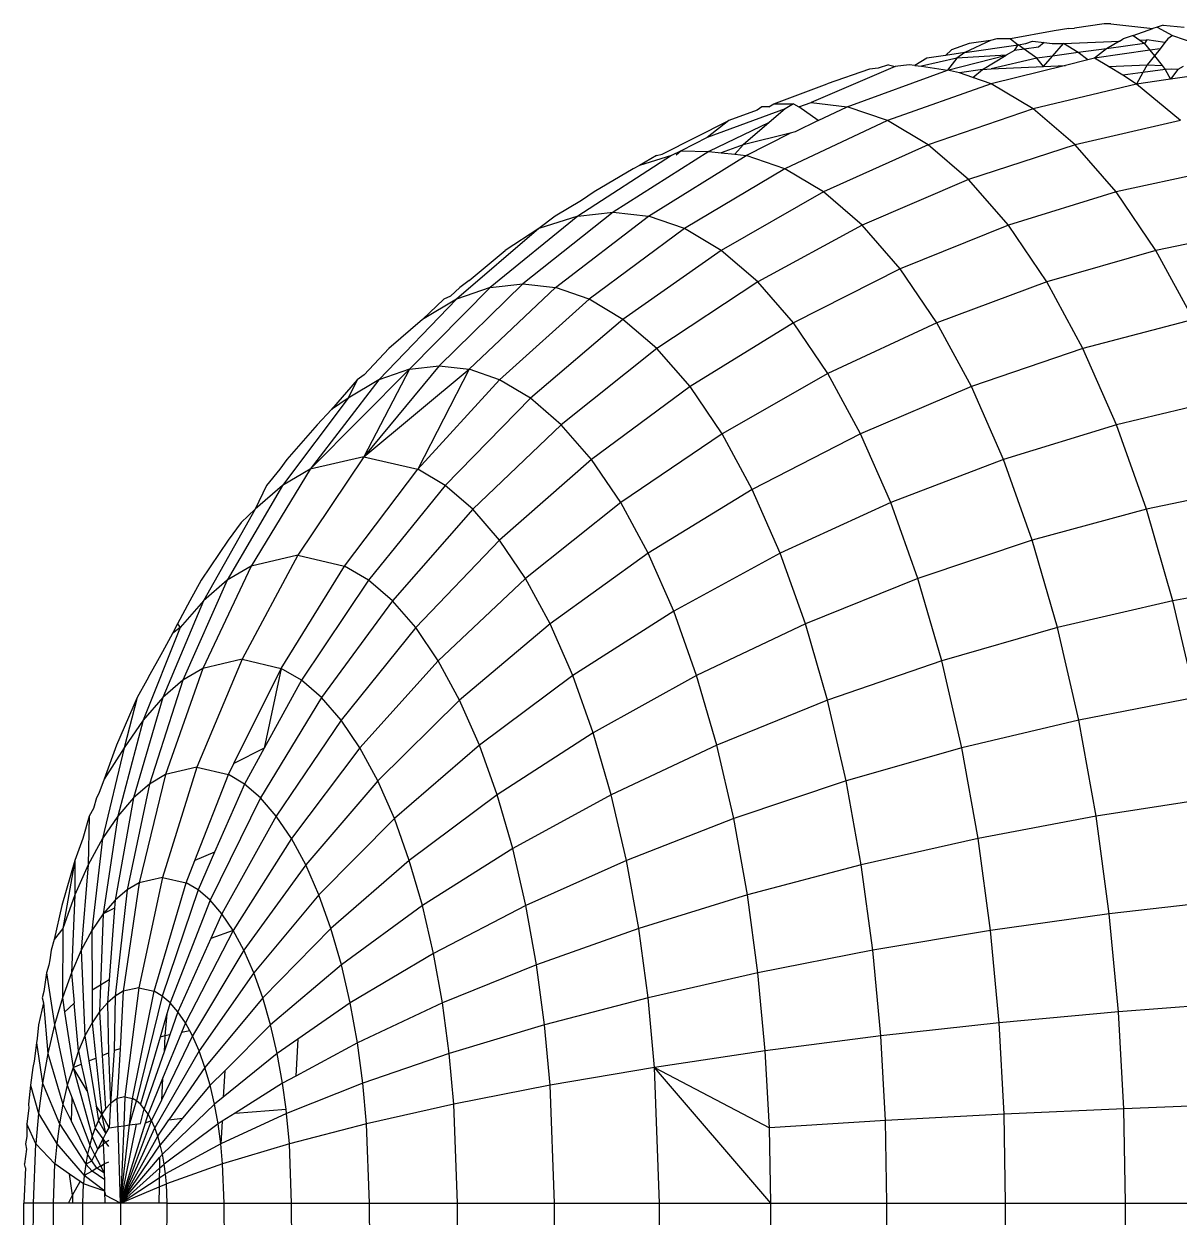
# Model space of a CAD drawing. Header units: millimetres. Extents: x 153 to 4750, y 92 to 3343.
# Drawn here: x 467.38 to 474.69, y 1089.03 to 1096.59 of the extents above; entities that cross this region are included whole.
import ezdxf

# ---------------------------------------------------------------- set-up
doc = ezdxf.new("R2010")
doc.units = ezdxf.units.MM

msp = doc.modelspace()

# ---------------------------------------------------------------- linework, layer by layer
for p, q in [((473.9045, 1096.5412), (473.6279, 1096.4904)), ((473.9967, 1096.555), (473.9045, 1096.5412)), ((473.9967, 1096.555), (474.0317, 1096.559)), ((474.2194, 1096.5853), (474.0317, 1096.559)), ((474.2623, 1096.5853), (474.2194, 1096.5853)), ((474.2623, 1096.5853), (474.5279, 1096.555)), ((474.4045, 1096.5124), (474.5279, 1096.555)), ((474.5549, 1096.5646), (474.5279, 1096.555)), ((474.5933, 1096.5779), (474.5549, 1096.5646)), ((474.5549, 1096.5646), (474.6531, 1096.5116)), ((474.5933, 1096.5779), (474.726, 1096.5647)), ((473.3657, 1096.4606), (473.2531, 1096.4215)), ((473.5009, 1096.4808), (473.3371, 1096.403)), ((473.3371, 1096.403), (473.6758, 1096.4533)), ((473.5009, 1096.4808), (473.3657, 1096.4606)), ((473.541, 1096.4904), (473.5009, 1096.4808)), ((473.6279, 1096.4904), (473.541, 1096.4904)), ((473.6279, 1096.4904), (473.6758, 1096.4533)), ((473.6521, 1096.4176), (473.6758, 1096.4533)), ((473.6758, 1096.4533), (473.7244, 1096.4606)), ((473.7132, 1096.426), (473.6758, 1096.4533)), ((473.7244, 1096.4606), (473.7653, 1096.4748)), ((473.7653, 1096.4748), (473.8407, 1096.4662)), ((473.8407, 1096.4662), (473.8038, 1096.4385)), ((473.8407, 1096.4662), (473.8901, 1096.4606)), ((473.8901, 1096.4606), (473.9632, 1096.4606)), ((473.8932, 1096.3809), (473.9632, 1096.4606)), ((473.9632, 1096.4606), (474.3179, 1096.4766)), ((474.0557, 1096.4031), (473.9632, 1096.4606)), ((474.3179, 1096.4766), (474.2357, 1096.4277)), ((474.4756, 1096.4606), (474.2357, 1096.4277)), ((474.3179, 1096.4766), (474.3412, 1096.4904)), ((474.4045, 1096.5124), (474.3412, 1096.4904)), ((474.4045, 1096.5124), (474.4457, 1096.4823)), ((474.4457, 1096.4823), (474.491, 1096.4844)), ((474.4457, 1096.4823), (474.4756, 1096.4606)), ((474.491, 1096.4844), (474.4756, 1096.4606)), ((474.4756, 1096.4606), (474.5095, 1096.4183)), ((474.6048, 1096.4664), (474.491, 1096.4844)), ((474.6048, 1096.4664), (474.5737, 1096.4276)), ((474.624, 1096.4904), (474.6048, 1096.4664)), ((474.6531, 1096.5116), (474.624, 1096.4904)), ((474.6531, 1096.5116), (474.8002, 1096.4606)), ((473.2162, 1096.385), (473.0968, 1096.3673)), ((473.2531, 1096.4215), (473.2162, 1096.385)), ((473.3371, 1096.403), (473.2162, 1096.385)), ((473.2272, 1096.2914), (473.5996, 1096.3864)), ((473.3371, 1096.403), (473.2881, 1096.3673)), ((473.5996, 1096.3864), (473.2881, 1096.3673)), ((473.4489, 1096.2969), (473.5996, 1096.3864)), ((473.6521, 1096.4176), (473.5996, 1096.3864)), ((473.7132, 1096.426), (473.6521, 1096.4176)), ((473.8038, 1096.4385), (473.7132, 1096.426)), ((473.7939, 1096.3673), (473.7132, 1096.426)), ((473.8932, 1096.3809), (473.7939, 1096.3673)), ((473.8356, 1096.3152), (473.8932, 1096.3809)), ((474.0557, 1096.4031), (473.8932, 1096.3809)), ((474.2357, 1096.4277), (474.0557, 1096.4031)), ((474.116, 1096.3567), (474.0557, 1096.4031)), ((474.2357, 1096.4277), (474.1589, 1096.3673)), ((474.5095, 1096.4183), (474.1589, 1096.3673)), ((474.5378, 1096.3829), (474.4923, 1096.3261)), ((474.5737, 1096.4276), (474.5095, 1096.4183)), ((474.5095, 1096.4183), (474.5378, 1096.3829)), ((474.5737, 1096.4276), (474.5378, 1096.3829)), ((474.5378, 1096.3829), (474.5867, 1096.3219)), ((472.8968, 1096.316), (472.3642, 1096.0869)), ((472.735, 1096.2975), (472.4668, 1096.2057)), ((472.7901, 1096.3038), (472.735, 1096.2975)), ((472.8545, 1096.3261), (472.7901, 1096.3038)), ((472.8545, 1096.3261), (472.8968, 1096.316)), ((472.986, 1096.3261), (472.8968, 1096.316)), ((473.0208, 1096.3221), (472.986, 1096.3261)), ((473.0968, 1096.3673), (473.0208, 1096.3221)), ((473.0208, 1096.3221), (473.0627, 1096.3174)), ((473.2881, 1096.3673), (473.0627, 1096.3174)), ((473.0627, 1096.3174), (473.2272, 1096.2914)), ((473.2881, 1096.3673), (473.2272, 1096.2914)), ((473.4489, 1096.2969), (473.3036, 1096.2757)), ((473.3895, 1096.2458), (473.4489, 1096.2969)), ((473.4489, 1096.2969), (473.5036, 1096.2995)), ((473.7939, 1096.3673), (473.5036, 1096.2995)), ((473.5036, 1096.2995), (473.8356, 1096.3152)), ((473.9752, 1096.3219), (473.5052, 1096.2057)), ((473.8356, 1096.3152), (473.7939, 1096.3673)), ((473.8356, 1096.3152), (473.9752, 1096.3219)), ((474.116, 1096.3567), (473.9752, 1096.3219)), ((474.1589, 1096.3673), (474.116, 1096.3567)), ((474.2465, 1096.3152), (474.1589, 1096.3673)), ((474.2465, 1096.3152), (474.4923, 1096.3261)), ((474.3378, 1096.261), (474.2465, 1096.3152)), ((474.4923, 1096.3261), (474.4657, 1096.2781)), ((474.6067, 1096.2969), (474.4657, 1096.2781)), ((474.4923, 1096.3261), (474.5867, 1096.3219)), ((474.5867, 1096.3219), (474.6067, 1096.2969)), ((474.6456, 1096.2986), (474.6067, 1096.2969)), ((474.6067, 1096.2969), (474.6408, 1096.2354)), ((474.6867, 1096.2969), (474.6408, 1096.2354)), ((474.6867, 1096.2969), (474.6456, 1096.2986)), ((474.7191, 1096.3161), (474.6867, 1096.2969)), ((472.5938, 1096.0608), (473.2272, 1096.2914)), ((473.3036, 1096.2757), (473.2272, 1096.2914)), ((473.3895, 1096.2458), (473.3036, 1096.2757)), ((473.5052, 1096.2057), (473.3895, 1096.2458)), ((474.4657, 1096.2781), (474.3378, 1096.261)), ((474.4248, 1096.2042), (474.3378, 1096.261)), ((474.4657, 1096.2781), (474.4248, 1096.2042)), ((474.6101, 1096.2311), (474.4248, 1096.2042)), ((474.6408, 1096.2354), (474.6101, 1096.2311)), ((474.8812, 1096.2694), (474.6408, 1096.2354)), ((472.1282, 1096.079), (472.4668, 1096.2057)), ((473.5052, 1096.2057), (472.848, 1095.9726)), ((473.7711, 1096.0478), (473.5052, 1096.2057)), ((474.4248, 1096.2042), (473.7711, 1096.0478)), ((474.7022, 1095.9726), (474.4248, 1096.2042)), ((472.0979, 1096.0608), (472.1282, 1096.079)), ((472.1282, 1096.079), (472.2524, 1096.0784)), ((472.2524, 1096.0784), (472.2008, 1096.0478)), ((472.2524, 1096.0784), (472.2881, 1096.0608)), ((472.2881, 1096.0608), (472.3642, 1096.0869)), ((472.3642, 1096.0869), (472.5938, 1096.0608)), ((472.2008, 1096.0478), (471.7078, 1095.8648)), ((472.0228, 1096.0396), (471.8437, 1095.9726)), ((472.0519, 1096.0608), (472.0228, 1096.0396)), ((472.0979, 1096.0608), (472.0519, 1096.0608)), ((472.2008, 1096.0478), (472.0986, 1095.9599)), ((472.4091, 1095.9726), (472.2881, 1096.0608)), ((472.4091, 1095.9726), (472.5938, 1096.0608)), ((472.848, 1095.9726), (472.5938, 1096.0608)), ((473.7711, 1096.0478), (473.1052, 1095.8198)), ((474.0363, 1095.8198), (473.7711, 1096.0478)), ((471.4221, 1095.7596), (471.8437, 1095.9726)), ((471.8437, 1095.9726), (471.7078, 1095.8648)), ((472.0986, 1095.9599), (471.7177, 1095.7777)), ((472.0986, 1095.9599), (471.9357, 1095.8198)), ((472.848, 1095.9726), (472.1975, 1095.6665)), ((472.4091, 1095.9726), (472.2647, 1095.9012)), ((473.1052, 1095.8198), (472.848, 1095.9726)), ((474.7022, 1095.9726), (474.0363, 1095.8198)), ((471.7078, 1095.8648), (471.5419, 1095.7815)), ((472.2316, 1095.893), (471.9357, 1095.8198)), ((471.9546, 1095.7508), (472.2316, 1095.893)), ((472.2647, 1095.9012), (472.2316, 1095.893)), ((471.7177, 1095.7777), (471.1122, 1095.3931)), ((471.5419, 1095.7815), (471.4808, 1095.7508)), ((471.5419, 1095.7815), (471.5101, 1095.7541)), ((471.5419, 1095.7815), (471.7177, 1095.7777)), ((471.7177, 1095.7777), (471.7956, 1095.7689)), ((471.9357, 1095.8198), (471.7956, 1095.7689)), ((471.7956, 1095.7689), (471.8827, 1095.759)), ((471.9357, 1095.8198), (471.8827, 1095.759)), ((473.1052, 1095.8198), (472.4432, 1095.5206)), ((473.3617, 1095.5994), (473.1052, 1095.8198)), ((474.0363, 1095.8198), (473.3617, 1095.5994)), ((474.2966, 1095.5206), (474.0363, 1095.8198)), ((471.4808, 1095.7508), (470.889, 1095.3677)), ((471.3854, 1095.7508), (471.2795, 1095.6875)), ((471.4808, 1095.7508), (471.2795, 1095.6875)), ((471.3354, 1095.3677), (471.9546, 1095.7508)), ((471.3854, 1095.7508), (471.4221, 1095.7596)), ((471.8827, 1095.759), (471.9546, 1095.7508)), ((472.1975, 1095.6665), (471.9546, 1095.7508)), ((471.238, 1095.6665), (470.9923, 1095.5206)), ((471.2795, 1095.6875), (471.238, 1095.6665)), ((472.1975, 1095.6665), (471.5642, 1095.2883)), ((472.4432, 1095.5206), (472.1975, 1095.6665)), ((474.9683, 1095.6665), (474.2966, 1095.5206)), ((473.3617, 1095.5994), (472.6882, 1095.31)), ((473.6134, 1095.31), (473.3617, 1095.5994)), ((470.9111, 1095.4673), (470.7444, 1095.3677)), ((470.9923, 1095.5206), (470.9111, 1095.4673)), ((472.4432, 1095.5206), (471.7957, 1095.1508)), ((472.6882, 1095.31), (472.4432, 1095.5206)), ((474.2966, 1095.5206), (473.6134, 1095.31)), ((474.5474, 1095.1508), (474.2966, 1095.5206)), ((471.1122, 1095.3931), (470.5399, 1094.9383)), ((470.889, 1095.3677), (471.1122, 1095.3931)), ((471.1122, 1095.3931), (471.3354, 1095.3677)), ((470.889, 1095.3677), (470.3328, 1094.9147)), ((470.7444, 1095.3677), (470.6402, 1095.2896)), ((470.889, 1095.3677), (470.6402, 1095.2896)), ((470.7469, 1094.9147), (471.3354, 1095.3677)), ((471.5642, 1095.2883), (471.3354, 1095.3677)), ((470.6402, 1095.2896), (470.1206, 1094.841)), ((470.6402, 1095.2896), (470.4286, 1095.1508)), ((471.5642, 1095.2883), (470.9592, 1094.841)), ((471.7957, 1095.1508), (471.5642, 1095.2883)), ((472.6882, 1095.31), (472.0266, 1094.9523)), ((472.9286, 1095.0335), (472.6882, 1095.31)), ((473.6134, 1095.31), (472.9286, 1095.0335)), ((473.856, 1094.9523), (473.6134, 1095.31)), ((475.2249, 1095.2883), (474.5474, 1095.1508)), ((470.201, 1094.9604), (470.4286, 1095.1508)), ((471.7957, 1095.1508), (471.1739, 1094.7135)), ((472.0266, 1094.9523), (471.7957, 1095.1508)), ((474.5474, 1095.1508), (473.856, 1094.9523)), ((474.7845, 1094.7135), (474.5474, 1095.1508)), ((472.9286, 1095.0335), (472.2531, 1094.6918)), ((473.1604, 1094.6918), (472.9286, 1095.0335)), ((470.5399, 1094.9383), (470.0108, 1094.4189)), ((470.201, 1094.9604), (470.1401, 1094.9147)), ((470.3328, 1094.9147), (470.5399, 1094.9383)), ((470.5399, 1094.9383), (470.7469, 1094.9147)), ((472.0266, 1094.9523), (471.3881, 1094.5294)), ((472.2531, 1094.6918), (472.0266, 1094.9523)), ((473.856, 1094.9523), (473.1604, 1094.6918)), ((474.0853, 1094.5294), (473.856, 1094.9523)), ((470.3328, 1094.9147), (469.8223, 1094.3974)), ((470.0827, 1094.8614), (470.039, 1094.841)), ((470.1401, 1094.9147), (470.0827, 1094.8614)), ((470.3328, 1094.9147), (470.1206, 1094.841)), ((470.1994, 1094.3974), (470.7469, 1094.9147)), ((470.9592, 1094.841), (470.7469, 1094.9147)), ((470.1206, 1094.841), (469.629, 1094.3304)), ((470.1206, 1094.841), (469.9058, 1094.7135)), ((470.039, 1094.841), (469.9058, 1094.7135)), ((470.9592, 1094.841), (470.3927, 1094.3304)), ((471.1739, 1094.7135), (470.9592, 1094.841)), ((469.9058, 1094.7135), (469.6917, 1094.5294)), ((471.1739, 1094.7135), (470.5883, 1094.2142)), ((471.3881, 1094.5294), (471.1739, 1094.7135)), ((474.7845, 1094.7135), (474.0853, 1094.5294)), ((472.2531, 1094.6918), (471.5982, 1094.2878)), ((472.4715, 1094.3698), (472.2531, 1094.6918)), ((473.1604, 1094.6918), (472.4715, 1094.3698)), ((473.3794, 1094.2878), (473.1604, 1094.6918)), ((469.5345, 1094.362), (469.6917, 1094.5294)), ((471.3881, 1094.5294), (470.7834, 1094.0465)), ((471.5982, 1094.2878), (471.3881, 1094.5294)), ((474.0853, 1094.5294), (473.3794, 1094.2878)), ((474.2972, 1094.0465), (474.0853, 1094.5294)), ((470.0108, 1094.4189), (469.5339, 1093.8428)), ((469.8223, 1094.3974), (470.0108, 1094.4189)), ((470.0108, 1094.4189), (470.1994, 1094.3974)), ((469.1935, 1093.7639), (469.8223, 1094.3974)), ((469.5345, 1094.362), (469.4911, 1094.3304)), ((469.5339, 1093.8428), (470.1994, 1094.3974)), ((469.8223, 1094.3974), (469.5339, 1093.8428)), ((469.8223, 1094.3974), (469.629, 1094.3304)), ((470.1994, 1094.3974), (469.8743, 1093.7639)), ((470.3927, 1094.3304), (470.1994, 1094.3974)), ((472.4715, 1094.3698), (471.8008, 1093.9891)), ((472.678, 1093.9891), (472.4715, 1094.3698)), ((469.629, 1094.3304), (469.1935, 1093.7639)), ((469.4911, 1094.3304), (469.3294, 1094.1435)), ((469.629, 1094.3304), (469.4334, 1094.2142)), ((469.4911, 1094.3304), (469.4334, 1094.2142)), ((469.8743, 1093.7639), (470.3927, 1094.3304)), ((470.5883, 1094.2142), (470.3927, 1094.3304)), ((471.5982, 1094.2878), (470.9748, 1093.8264)), ((471.8008, 1093.9891), (471.5982, 1094.2878)), ((473.3794, 1094.2878), (472.678, 1093.9891)), ((473.582, 1093.8264), (473.3794, 1094.2878)), ((469.4334, 1094.2142), (469.0192, 1093.6603)), ((469.4334, 1094.2142), (469.3294, 1094.1435)), ((470.5883, 1094.2142), (470.0486, 1093.6603)), ((470.7834, 1094.0465), (470.5883, 1094.2142)), ((475.0037, 1094.2142), (474.2972, 1094.0465)), ((469.3294, 1094.1435), (469.2383, 1094.0465)), ((469.2383, 1094.0465), (469.0469, 1093.8264)), ((470.7834, 1094.0465), (470.2225, 1093.5109)), ((470.9748, 1093.8264), (470.7834, 1094.0465)), ((474.2972, 1094.0465), (473.582, 1093.8264)), ((474.4883, 1093.5109), (474.2972, 1094.0465)), ((471.8008, 1093.9891), (471.1593, 1093.5544)), ((471.9922, 1093.636), (471.8008, 1093.9891)), ((472.678, 1093.9891), (471.9922, 1093.636)), ((472.8688, 1093.5544), (472.678, 1093.9891)), ((469.0469, 1093.8264), (469.0008, 1093.7639)), ((469.5339, 1093.8428), (469.1162, 1093.2197)), ((469.5339, 1093.8428), (469.1935, 1093.7639)), ((469.5339, 1093.8428), (469.8743, 1093.7639)), ((470.9748, 1093.8264), (470.3931, 1093.3147)), ((471.1593, 1093.5544), (470.9748, 1093.8264)), ((473.582, 1093.8264), (472.8688, 1093.5544)), ((473.7645, 1093.3147), (473.582, 1093.8264)), ((469.1935, 1093.7639), (468.8207, 1093.1512)), ((469.0008, 1093.7639), (468.9178, 1093.6603)), ((469.1935, 1093.7639), (469.0192, 1093.6603)), ((469.4117, 1093.1512), (469.8743, 1093.7639)), ((470.0486, 1093.6603), (469.8743, 1093.7639)), ((469.0192, 1093.6603), (468.6693, 1093.0612)), ((469.0192, 1093.6603), (468.8453, 1093.5109)), ((468.9178, 1093.6603), (468.8453, 1093.5109)), ((470.0486, 1093.6603), (469.5631, 1093.0612)), ((470.2225, 1093.5109), (470.0486, 1093.6603)), ((475.2013, 1093.6603), (474.4883, 1093.5109)), ((471.9922, 1093.636), (471.3337, 1093.2328)), ((472.1692, 1093.2328), (471.9922, 1093.636)), ((468.8453, 1093.5109), (468.5184, 1092.9315)), ((468.8453, 1093.5109), (468.7565, 1093.4272)), ((470.2225, 1093.5109), (469.714, 1092.9315)), ((470.3931, 1093.3147), (470.2225, 1093.5109)), ((471.1593, 1093.5544), (470.5576, 1093.0723)), ((471.3337, 1093.2328), (471.1593, 1093.5544)), ((472.8688, 1093.5544), (472.1692, 1093.2328)), ((473.0408, 1093.0723), (472.8688, 1093.5544)), ((474.4883, 1093.5109), (473.7645, 1093.3147)), ((474.6556, 1092.9315), (474.4883, 1093.5109)), ((468.7565, 1093.4272), (468.6747, 1093.3147)), ((468.6747, 1093.3147), (468.5034, 1093.0612)), ((470.3931, 1093.3147), (469.8622, 1092.7612)), ((470.5576, 1093.0723), (470.3931, 1093.3147)), ((473.7645, 1093.3147), (473.0408, 1093.0723)), ((473.9244, 1092.7612), (473.7645, 1093.3147)), ((469.1162, 1093.2197), (468.7629, 1092.5603)), ((469.1162, 1093.2197), (468.8207, 1093.1512)), ((469.1162, 1093.2197), (469.4117, 1093.1512)), ((471.3337, 1093.2328), (470.713, 1092.7856)), ((471.4949, 1092.8656), (471.3337, 1093.2328)), ((472.1692, 1093.2328), (471.4949, 1092.8656)), ((472.3288, 1092.7856), (472.1692, 1093.2328)), ((468.8207, 1093.1512), (468.5149, 1092.5028)), ((468.8207, 1093.1512), (468.6693, 1093.0612)), ((469.011, 1092.5028), (469.4117, 1093.1512)), ((469.5631, 1093.0612), (469.4117, 1093.1512)), ((468.6693, 1093.0612), (468.3879, 1092.4273)), ((468.5034, 1093.0612), (468.4315, 1092.9315)), ((468.6693, 1093.0612), (468.5184, 1092.9315)), ((469.5631, 1093.0612), (469.138, 1092.4273)), ((469.714, 1092.9315), (469.5631, 1093.0612)), ((470.5576, 1093.0723), (470.005, 1092.5507)), ((470.713, 1092.7856), (470.5576, 1093.0723)), ((473.0408, 1093.0723), (472.3288, 1092.7856)), ((473.1914, 1092.5507), (473.0408, 1093.0723)), ((475.3743, 1093.0612), (474.6556, 1092.9315)), ((468.5184, 1092.9315), (468.2611, 1092.3185)), ((468.4315, 1092.9315), (468.3548, 1092.7856)), ((468.5184, 1092.9315), (468.3702, 1092.7612)), ((469.714, 1092.9315), (469.2647, 1092.3185)), ((469.8622, 1092.7612), (469.714, 1092.9315)), ((474.6556, 1092.9315), (473.9244, 1092.7612)), ((474.7972, 1092.3185), (474.6556, 1092.9315)), ((471.4949, 1092.8656), (470.8567, 1092.4583)), ((471.6402, 1092.4583), (471.4949, 1092.8656)), ((468.3702, 1092.7612), (468.1368, 1092.1755)), ((468.3548, 1092.7856), (468.3212, 1092.7241)), ((468.3702, 1092.7612), (468.3212, 1092.7241)), ((468.3548, 1092.7856), (468.3702, 1092.7612)), ((469.8622, 1092.7612), (469.389, 1092.1755)), ((470.005, 1092.5507), (469.8622, 1092.7612)), ((470.713, 1092.7856), (470.1399, 1092.3018)), ((470.8567, 1092.4583), (470.713, 1092.7856)), ((472.3288, 1092.7856), (471.6402, 1092.4583)), ((472.4685, 1092.3018), (472.3288, 1092.7856)), ((473.9244, 1092.7612), (473.1914, 1092.5507)), ((474.0596, 1092.1755), (473.9244, 1092.7612)), ((468.3212, 1092.7241), (468.2581, 1092.6086)), ((468.2581, 1092.6086), (468.2275, 1092.5507)), ((468.2275, 1092.5507), (468.1793, 1092.4633)), ((468.7629, 1092.5603), (468.4771, 1091.8763)), ((468.7629, 1092.5603), (468.5149, 1092.5028)), ((468.7629, 1092.5603), (469.011, 1092.5028)), ((470.005, 1092.5507), (469.5089, 1091.9988)), ((470.1399, 1092.3018), (470.005, 1092.5507)), ((473.1914, 1092.5507), (472.4685, 1092.3018)), ((473.3189, 1091.9988), (473.1914, 1092.5507)), ((468.1793, 1092.4633), (468.1598, 1092.4273)), ((468.5149, 1092.5028), (468.2783, 1091.8302)), ((468.5149, 1092.5028), (468.3879, 1092.4273)), ((468.7107, 1091.9001), (469.011, 1092.5028)), ((469.011, 1092.5028), (468.9023, 1091.9972)), ((469.138, 1092.4273), (469.011, 1092.5028)), ((470.8567, 1092.4583), (470.2646, 1092.0176)), ((470.9862, 1092.0952), (470.8567, 1092.4583)), ((471.6402, 1092.4583), (470.9862, 1092.0952)), ((471.7675, 1092.0176), (471.6402, 1092.4583)), ((468.1598, 1092.4273), (468.0995, 1092.3185)), ((468.3879, 1092.4273), (468.1765, 1091.7697)), ((468.3879, 1092.4273), (468.2611, 1092.3185)), ((469.138, 1092.4273), (468.9023, 1091.9972)), ((469.2647, 1092.3185), (469.138, 1092.4273)), ((468.0995, 1092.3185), (467.9678, 1092.0176)), ((468.0995, 1092.3185), (468.017, 1091.9988)), ((468.2611, 1092.3185), (468.0749, 1091.6825)), ((468.2611, 1092.3185), (468.1368, 1092.1755)), ((469.2647, 1092.3185), (468.8792, 1091.6825)), ((469.389, 1092.1755), (469.2647, 1092.3185)), ((470.1399, 1092.3018), (469.6222, 1091.7899)), ((470.2646, 1092.0176), (470.1399, 1092.3018)), ((472.4685, 1092.3018), (471.7675, 1092.0176)), ((472.5867, 1091.7899), (472.4685, 1092.3018)), ((474.7972, 1092.3185), (474.0596, 1092.1755)), ((468.1368, 1092.1755), (467.9753, 1091.5679)), ((468.1368, 1092.1755), (468.017, 1091.9988)), ((469.389, 1092.1755), (468.9788, 1091.5679)), ((469.5089, 1091.9988), (469.389, 1092.1755)), ((474.0596, 1092.1755), (473.3189, 1091.9988)), ((474.169, 1091.5679), (474.0596, 1092.1755)), ((470.9862, 1092.0952), (470.3771, 1091.7024)), ((471.0997, 1091.7024), (470.9862, 1092.0952)), ((468.017, 1091.9988), (467.8793, 1091.4263)), ((467.9678, 1092.0176), (467.8893, 1091.8008)), ((468.017, 1091.9988), (467.8893, 1091.8008)), ((468.9023, 1091.9972), (468.7107, 1091.9001)), ((468.9023, 1091.9972), (468.7777, 1091.7697)), ((469.5089, 1091.9988), (469.0749, 1091.4263)), ((469.6222, 1091.7899), (469.5089, 1091.9988)), ((470.2646, 1092.0176), (469.7269, 1091.5514)), ((470.3771, 1091.7024), (470.2646, 1092.0176)), ((471.7675, 1092.0176), (471.0997, 1091.7024)), ((471.8751, 1091.5514), (471.7675, 1092.0176)), ((473.3189, 1091.9988), (472.5867, 1091.7899)), ((473.422, 1091.4263), (473.3189, 1091.9988)), ((468.4771, 1091.8763), (468.2594, 1091.1793)), ((468.4771, 1091.8763), (468.2783, 1091.8302)), ((468.4771, 1091.8763), (468.6759, 1091.8302)), ((468.6759, 1091.8302), (468.7107, 1091.9001)), ((467.8893, 1091.8008), (467.8563, 1091.7097)), ((468.1765, 1091.7697), (468.0346, 1091.0996)), ((468.1765, 1091.7697), (468.0749, 1091.6825)), ((468.2783, 1091.8302), (468.1107, 1091.1448)), ((468.2783, 1091.8302), (468.1765, 1091.7697)), ((468.4632, 1091.2861), (468.6759, 1091.8302)), ((468.7777, 1091.7697), (468.5885, 1091.3379)), ((468.7777, 1091.7697), (468.6759, 1091.8302)), ((468.8792, 1091.6825), (468.7777, 1091.7697)), ((469.6222, 1091.7899), (469.1657, 1091.2589)), ((469.7269, 1091.5514), (469.6222, 1091.7899)), ((472.5867, 1091.7899), (471.8751, 1091.5514)), ((472.6823, 1091.2589), (472.5867, 1091.7899)), ((467.8563, 1091.7097), (467.8413, 1091.6825)), ((470.3771, 1091.7024), (469.8213, 1091.2868)), ((470.4756, 1091.3614), (470.3771, 1091.7024)), ((471.0997, 1091.7024), (470.4756, 1091.3614)), ((471.1956, 1091.2868), (471.0997, 1091.7024)), ((467.822, 1091.6149), (467.7938, 1091.5679)), ((467.8413, 1091.6825), (467.822, 1091.6149)), ((468.0749, 1091.6825), (467.9588, 1091.0344)), ((468.0749, 1091.6825), (467.9753, 1091.5679)), ((468.8792, 1091.6825), (468.5599, 1091.0344)), ((468.9788, 1091.5679), (468.8792, 1091.6825)), ((474.9117, 1091.6825), (474.169, 1091.5679)), ((467.7938, 1091.5679), (467.7542, 1091.4257)), ((467.7938, 1091.5679), (467.7885, 1091.2589)), ((467.9753, 1091.5679), (467.8793, 1091.4263)), ((467.9753, 1091.5679), (467.8843, 1090.9487)), ((468.9788, 1091.5679), (468.6344, 1090.9487)), ((469.0749, 1091.4263), (468.9788, 1091.5679)), ((469.7269, 1091.5514), (469.2496, 1091.0677)), ((469.8213, 1091.2868), (469.7269, 1091.5514)), ((471.8751, 1091.5514), (471.1956, 1091.2868)), ((471.9622, 1091.0677), (471.8751, 1091.5514)), ((474.169, 1091.5679), (473.422, 1091.4263)), ((474.2524, 1090.9487), (474.169, 1091.5679)), ((467.7542, 1091.4257), (467.7046, 1091.2868)), ((467.8793, 1091.4263), (467.7885, 1091.2589)), ((467.8793, 1091.4263), (467.8125, 1090.8429)), ((469.0749, 1091.4263), (468.7062, 1090.8429)), ((469.1657, 1091.2589), (469.0749, 1091.4263)), ((473.422, 1091.4263), (472.6823, 1091.2589)), ((473.5005, 1090.8429), (473.422, 1091.4263)), ((468.5885, 1091.3379), (468.4632, 1091.2861)), ((468.5885, 1091.3379), (468.4841, 1091.0996)), ((470.4756, 1091.3614), (469.9039, 1091.0006)), ((470.5589, 1091.0006), (470.4756, 1091.3614)), ((467.7046, 1091.2868), (467.622, 1091.0006)), ((467.7046, 1091.2868), (467.6289, 1090.8557)), ((467.7046, 1091.2868), (467.7045, 1091.0677)), ((467.7885, 1091.2589), (467.7045, 1091.0677)), ((467.7885, 1091.2589), (467.7446, 1090.7177)), ((468.408, 1091.1448), (468.4632, 1091.2861)), ((469.1657, 1091.2589), (468.7741, 1090.7177)), ((469.2496, 1091.0677), (469.1657, 1091.2589)), ((469.8213, 1091.2868), (469.3253, 1090.8557)), ((469.9039, 1091.0006), (469.8213, 1091.2868)), ((471.1956, 1091.2868), (470.5589, 1091.0006)), ((471.2733, 1090.8557), (471.1956, 1091.2868)), ((472.6823, 1091.2589), (471.9622, 1091.0677)), ((472.7552, 1090.7177), (472.6823, 1091.2589)), ((468.2594, 1091.1793), (468.1085, 1090.4803)), ((468.2594, 1091.1793), (468.1107, 1091.1448)), ((468.2594, 1091.1793), (468.408, 1091.1448)), ((468.0346, 1091.0996), (467.9588, 1091.0344)), ((468.0346, 1091.0996), (467.9599, 1090.4276)), ((468.1107, 1091.1448), (468.0102, 1090.4575)), ((468.1107, 1091.1448), (468.0346, 1091.0996)), ((468.2067, 1090.4575), (468.408, 1091.1448)), ((468.4841, 1091.0996), (468.2571, 1090.4276)), ((468.4841, 1091.0996), (468.408, 1091.1448)), ((468.5599, 1091.0344), (468.4841, 1091.0996)), ((467.7045, 1091.0677), (467.6289, 1090.8557)), ((467.7045, 1091.0677), (467.6819, 1090.5748)), ((467.9588, 1091.0344), (467.8843, 1090.9487)), ((467.9588, 1091.0344), (467.9549, 1090.984)), ((468.5599, 1091.0344), (468.3073, 1090.3845)), ((468.6344, 1090.9487), (468.5599, 1091.0344)), ((469.2496, 1091.0677), (468.8368, 1090.5748)), ((469.3253, 1090.8557), (469.2496, 1091.0677)), ((471.9622, 1091.0677), (471.2733, 1090.8557)), ((472.0285, 1090.5748), (471.9622, 1091.0677)), ((474.999, 1091.0344), (474.2524, 1090.9487)), ((467.622, 1091.0006), (467.5722, 1090.785)), ((467.8843, 1090.9487), (467.8125, 1090.8429)), ((467.8843, 1090.9487), (467.8669, 1090.4972)), ((467.9549, 1090.984), (467.8843, 1090.9487)), ((467.9549, 1090.984), (467.9207, 1090.5303)), ((468.6344, 1090.9487), (468.5647, 1090.793)), ((468.7062, 1090.8429), (468.6344, 1090.9487)), ((469.9039, 1091.0006), (469.3915, 1090.6263)), ((469.9738, 1090.6977), (469.9039, 1091.0006)), ((470.5589, 1091.0006), (469.9738, 1090.6977)), ((470.6263, 1090.6263), (470.5589, 1091.0006)), ((474.2524, 1090.9487), (473.5005, 1090.8429)), ((474.3101, 1090.3279), (474.2524, 1090.9487)), ((467.6289, 1090.8557), (467.5722, 1090.785)), ((467.6289, 1090.8557), (467.6253, 1090.4163)), ((469.3253, 1090.8557), (468.8934, 1090.4163)), ((469.3915, 1090.6263), (469.3253, 1090.8557)), ((471.2733, 1090.8557), (470.6263, 1090.6263)), ((471.3324, 1090.4163), (471.2733, 1090.8557)), ((467.5722, 1090.785), (467.5548, 1090.7177)), ((467.8125, 1090.8429), (467.7446, 1090.7177)), ((467.8125, 1090.8429), (467.8128, 1090.4639)), ((468.5647, 1090.793), (468.3565, 1090.3279)), ((468.7062, 1090.8429), (468.404, 1090.2579)), ((468.7062, 1090.8429), (468.5647, 1090.793)), ((468.7741, 1090.7177), (468.7062, 1090.8429)), ((473.5005, 1090.8429), (472.7552, 1090.7177)), ((473.5549, 1090.2579), (473.5005, 1090.8429)), ((467.5548, 1090.7177), (467.546, 1090.6565)), ((467.7446, 1090.7177), (467.6819, 1090.5748)), ((467.7446, 1090.7177), (467.7681, 1090.1751)), ((468.7741, 1090.7177), (468.4489, 1090.1751)), ((468.8368, 1090.5748), (468.7741, 1090.7177)), ((472.7552, 1090.7177), (472.0285, 1090.5748)), ((472.8056, 1090.1751), (472.7552, 1090.7177)), ((467.546, 1090.6565), (467.5385, 1090.6226)), ((469.9738, 1090.6977), (469.4475, 1090.3836)), ((470.0304, 1090.3836), (469.9738, 1090.6977)), ((467.5249, 1090.5748), (467.5087, 1090.4569)), ((467.5385, 1090.6226), (467.5249, 1090.5748)), ((467.5249, 1090.5748), (467.5758, 1090.2449)), ((467.6819, 1090.5748), (467.6253, 1090.4163)), ((467.6819, 1090.5748), (467.6993, 1090.3821)), ((468.8368, 1090.5748), (468.4903, 1090.0806)), ((468.8934, 1090.4163), (468.8368, 1090.5748)), ((469.3915, 1090.6263), (468.9429, 1090.2449)), ((469.4475, 1090.3836), (469.3915, 1090.6263)), ((470.6263, 1090.6263), (470.0304, 1090.3836)), ((470.6776, 1090.2449), (470.6263, 1090.6263)), ((472.0285, 1090.5748), (471.3324, 1090.4163)), ((472.0745, 1090.0806), (472.0285, 1090.5748)), ((467.8669, 1090.4972), (467.8128, 1090.4639)), ((467.8669, 1090.4972), (467.8604, 1090.3279)), ((467.9207, 1090.5303), (467.8669, 1090.4972)), ((467.9207, 1090.5303), (467.9097, 1090.3845)), ((468.1085, 1090.4803), (468.0102, 1090.4575)), ((468.1085, 1090.4803), (468.0214, 1089.7895)), ((468.1085, 1090.4803), (468.2067, 1090.4575)), ((467.5087, 1090.4569), (467.498, 1090.4163)), ((467.498, 1090.4163), (467.5066, 1090.3836)), ((467.6253, 1090.4163), (467.5758, 1090.2449)), ((467.6253, 1090.4163), (467.6386, 1090.3245)), ((467.8128, 1090.4639), (467.8129, 1090.2579)), ((467.9599, 1090.4276), (467.9097, 1090.3845)), ((467.9599, 1090.4276), (467.9537, 1090.0825)), ((468.0102, 1090.4575), (467.9599, 1090.4276)), ((468.0102, 1090.4575), (467.9901, 1090.093)), ((468.0699, 1089.7783), (468.2067, 1090.4575)), ((468.2571, 1090.4276), (468.0947, 1089.7635)), ((468.2571, 1090.4276), (468.2067, 1090.4575)), ((468.3073, 1090.3845), (468.2571, 1090.4276)), ((468.8934, 1090.4163), (468.5278, 1089.9758)), ((468.9429, 1090.2449), (468.8934, 1090.4163)), ((471.3324, 1090.4163), (470.6776, 1090.2449)), ((471.3734, 1089.9758), (471.3324, 1090.4163)), ((467.5066, 1090.3836), (467.4744, 1090.2449)), ((467.5066, 1090.3836), (467.5339, 1090.0634)), ((467.6993, 1090.3821), (467.6386, 1090.3245)), ((467.7266, 1090.0806), (467.6993, 1090.3821)), ((467.8604, 1090.3279), (467.8129, 1090.2579)), ((467.9097, 1090.3845), (467.8604, 1090.3279)), ((467.8604, 1090.3279), (467.8777, 1090.0518)), ((467.9097, 1090.3845), (467.9163, 1090.0678)), ((468.3073, 1090.3845), (468.2872, 1090.3159)), ((468.3565, 1090.3279), (468.3059, 1090.1818)), ((468.3565, 1090.3279), (468.3073, 1090.3845)), ((468.404, 1090.2579), (468.3565, 1090.3279)), ((469.4475, 1090.3836), (469.1158, 1090.1541)), ((469.4929, 1090.1318), (469.4475, 1090.3836)), ((470.0304, 1090.3836), (469.4929, 1090.1318)), ((470.0735, 1090.0634), (470.0304, 1090.3836)), ((474.3101, 1090.3279), (473.5549, 1090.2579)), ((475.0594, 1090.3845), (474.3101, 1090.3279)), ((474.3435, 1089.7142), (474.3101, 1090.3279)), ((467.6386, 1090.3245), (467.6944, 1089.9758)), ((467.8129, 1090.2579), (467.7681, 1090.1751)), ((467.8129, 1090.2579), (467.837, 1090.0349)), ((468.2872, 1090.3159), (468.2435, 1090.1662)), ((468.2872, 1090.3159), (468.2741, 1090.1751)), ((468.404, 1090.2579), (468.3791, 1090.1971)), ((468.4311, 1090.208), (468.404, 1090.2579)), ((473.5549, 1090.2579), (472.8056, 1090.1751)), ((473.5863, 1089.6797), (473.5549, 1090.2579)), ((467.4744, 1090.2449), (467.4649, 1090.1585)), ((467.5758, 1090.2449), (467.5339, 1090.0634)), ((467.5758, 1090.2449), (467.6564, 1089.8624)), ((467.7681, 1090.1751), (467.7266, 1090.0806)), ((467.7681, 1090.1751), (467.7932, 1090.0168)), ((468.2741, 1090.1751), (468.2435, 1090.1662)), ((468.4489, 1090.1751), (468.252, 1089.7681)), ((468.3791, 1090.1971), (468.2594, 1089.9047)), ((468.3059, 1090.1818), (468.2686, 1090.0743)), ((468.2741, 1090.1751), (468.2686, 1090.0743)), ((468.3059, 1090.1818), (468.2741, 1090.1751)), ((468.4311, 1090.208), (468.3791, 1090.1971)), ((468.4489, 1090.1751), (468.4311, 1090.208)), ((468.4903, 1090.0806), (468.4489, 1090.1751)), ((468.9429, 1090.2449), (468.653, 1089.9549)), ((468.9848, 1090.0634), (468.9429, 1090.2449)), ((470.6776, 1090.2449), (470.0735, 1090.0634)), ((470.7132, 1089.8624), (470.6776, 1090.2449)), ((472.8056, 1090.1751), (472.0745, 1090.0806)), ((472.8348, 1089.6388), (472.8056, 1090.1751)), ((467.4613, 1090.1318), (467.4455, 1090.0147)), ((467.4649, 1090.1585), (467.4613, 1090.1318)), ((467.4613, 1090.1318), (467.5, 1089.8752)), ((468.2435, 1090.1662), (468.1195, 1089.7422)), ((469.1158, 1090.1541), (468.9848, 1090.0634)), ((469.1158, 1090.1541), (469.1032, 1089.921)), ((469.4929, 1090.1318), (469.1032, 1089.921)), ((469.5274, 1089.8752), (469.4929, 1090.1318)), ((467.5339, 1090.0634), (467.5, 1089.8752)), ((467.5339, 1090.0634), (467.6287, 1089.7424)), ((467.7266, 1090.0806), (467.6944, 1089.9758)), ((467.7266, 1090.0806), (467.7448, 1089.9967)), ((467.7932, 1090.0168), (467.837, 1090.0349)), ((467.837, 1090.0349), (467.8754, 1089.6797)), ((467.8777, 1090.0518), (467.9163, 1090.0678)), ((467.8777, 1090.0518), (467.8989, 1089.7142)), ((467.9163, 1090.0678), (467.9291, 1089.7473)), ((467.9537, 1090.0825), (467.9291, 1089.7473)), ((467.9901, 1090.093), (467.9537, 1090.0825)), ((467.9901, 1090.093), (467.9728, 1089.7783)), ((468.2686, 1090.0743), (468.1438, 1089.7142)), ((468.4903, 1090.0806), (468.2099, 1089.5921)), ((468.5278, 1089.9758), (468.4903, 1090.0806)), ((468.9848, 1090.0634), (468.6439, 1089.7875)), ((469.0187, 1089.8752), (468.9848, 1090.0634)), ((470.0735, 1090.0634), (469.5274, 1089.8752)), ((470.1034, 1089.7424), (470.0735, 1090.0634)), ((472.0745, 1090.0806), (471.3734, 1089.9758)), ((472.1011, 1089.5921), (472.0745, 1090.0806)), ((467.4389, 1089.9758), (467.4233, 1089.8624)), ((467.4455, 1090.0147), (467.4389, 1089.9758)), ((467.6944, 1089.9758), (467.6564, 1089.8624)), ((467.6944, 1089.9758), (467.7448, 1089.9967)), ((467.7815, 1089.8282), (467.6944, 1089.9758)), ((467.6944, 1089.9758), (467.8143, 1089.5404)), ((467.7448, 1089.9967), (467.7815, 1089.8282)), ((467.7932, 1090.0168), (467.8385, 1089.7314)), ((468.5278, 1089.9758), (468.3, 1089.6445)), ((468.5605, 1089.8624), (468.5278, 1089.9758)), ((468.653, 1089.9549), (468.5605, 1089.8624)), ((468.653, 1089.9549), (468.6439, 1089.7875)), ((471.3734, 1089.9758), (470.7132, 1089.8624)), ((471.4046, 1089.1156), (471.3734, 1089.9758)), ((472.1096, 1089.1156), (471.3734, 1089.9758)), ((471.3734, 1089.9758), (472.1011, 1089.5921)), ((467.5, 1089.8752), (467.4742, 1089.6834)), ((467.5, 1089.8752), (467.6063, 1089.618)), ((468.2594, 1089.9047), (468.1673, 1089.6797)), ((468.2594, 1089.9047), (468.252, 1089.7681)), ((469.0187, 1089.8752), (468.7181, 1089.6858)), ((469.1032, 1089.921), (469.0187, 1089.8752)), ((469.0409, 1089.7103), (469.0187, 1089.8752)), ((469.5274, 1089.8752), (469.0445, 1089.6834)), ((469.5513, 1089.618), (469.5274, 1089.8752)), ((467.4233, 1089.8624), (467.4101, 1089.7424)), ((467.4233, 1089.8624), (467.4742, 1089.6834)), ((467.6564, 1089.8624), (467.6287, 1089.7424)), ((467.6564, 1089.8624), (467.6873, 1089.7801)), ((467.7815, 1089.8282), (467.8328, 1089.5921)), ((468.5605, 1089.8624), (468.3859, 1089.6534)), ((468.5882, 1089.7424), (468.5605, 1089.8624)), ((470.7132, 1089.8624), (470.1034, 1089.7424)), ((470.7403, 1089.1156), (470.7132, 1089.8624)), ((467.4101, 1089.7424), (467.412, 1089.7164)), ((467.6287, 1089.7424), (467.6063, 1089.618)), ((467.6287, 1089.7424), (467.682, 1089.6339)), ((467.682, 1089.6339), (467.6873, 1089.7801)), ((467.6873, 1089.7801), (467.7981, 1089.4844)), ((467.8754, 1089.6797), (467.8385, 1089.7314)), ((467.8385, 1089.7314), (467.8532, 1089.6388)), ((467.9291, 1089.7473), (467.8989, 1089.7142)), ((467.9291, 1089.7473), (467.9206, 1089.5921)), ((467.9728, 1089.7783), (467.9291, 1089.7473)), ((468.0214, 1089.7895), (467.9728, 1089.7783)), ((467.9783, 1089.6004), (467.9728, 1089.7783)), ((468.0214, 1089.7895), (468.0137, 1089.6055)), ((468.0214, 1089.7895), (468.0699, 1089.7783)), ((468.0506, 1089.6108), (468.0699, 1089.7783)), ((468.0506, 1089.6108), (468.0947, 1089.7635)), ((468.0947, 1089.7635), (468.0699, 1089.7783)), ((468.1195, 1089.7422), (468.0947, 1089.7635)), ((468.1438, 1089.7142), (468.1195, 1089.7422)), ((468.252, 1089.7681), (468.1894, 1089.6388)), ((468.5882, 1089.7424), (468.2582, 1089.4251)), ((468.6439, 1089.7875), (468.5882, 1089.7424)), ((468.6106, 1089.618), (468.5882, 1089.7424)), ((470.1034, 1089.7424), (469.5513, 1089.618)), ((470.1261, 1089.1156), (470.1034, 1089.7424)), ((475.0943, 1089.7422), (474.3435, 1089.7142)), ((467.412, 1089.7164), (467.3994, 1089.618)), ((467.4742, 1089.6834), (467.4563, 1089.4911)), ((467.4742, 1089.6834), (467.5893, 1089.4911)), ((467.8754, 1089.6797), (467.8532, 1089.6388)), ((467.8989, 1089.7142), (467.8754, 1089.6797)), ((467.9206, 1089.5921), (467.8754, 1089.6797)), ((467.9012, 1089.5562), (467.8754, 1089.6797)), ((468.1204, 1089.6209), (468.1438, 1089.7142)), ((468.1673, 1089.6797), (468.1438, 1089.7142)), ((468.1505, 1089.6252), (468.1673, 1089.6797)), ((468.1894, 1089.6388), (468.1673, 1089.6797)), ((468.3859, 1089.6534), (468.2445, 1089.4844)), ((468.3, 1089.6445), (468.3859, 1089.6534)), ((469.0445, 1089.6834), (468.6277, 1089.4911)), ((468.7181, 1089.6858), (468.6372, 1089.6347)), ((468.7181, 1089.6858), (469.0409, 1089.7103)), ((469.0445, 1089.6834), (469.0409, 1089.7103)), ((469.0624, 1089.4911), (469.0445, 1089.6834)), ((473.5863, 1089.6797), (472.8348, 1089.6388)), ((474.3435, 1089.7142), (473.5863, 1089.6797)), ((473.5964, 1089.1156), (473.5863, 1089.6797)), ((474.3541, 1089.1156), (474.3435, 1089.7142)), ((467.4563, 1089.4911), (467.3994, 1089.618)), ((467.3994, 1089.618), (467.3999, 1089.5388)), ((467.6063, 1089.618), (467.5893, 1089.4911)), ((467.6063, 1089.618), (467.7734, 1089.3637)), ((467.682, 1089.6339), (467.7845, 1089.4251)), ((467.8328, 1089.5921), (467.8143, 1089.5404)), ((467.8532, 1089.6388), (467.8328, 1089.5921)), ((467.8837, 1089.5238), (467.8328, 1089.5921)), ((467.9012, 1089.5562), (467.8532, 1089.6388)), ((467.9012, 1089.5562), (467.9206, 1089.5921)), ((467.9206, 1089.5921), (467.9783, 1089.6004)), ((467.9783, 1089.6004), (468.0137, 1089.6055)), ((467.9935, 1089.1156), (467.9783, 1089.6004)), ((467.9935, 1089.1156), (468.1894, 1089.6388)), ((467.9935, 1089.1156), (468.1505, 1089.6252)), ((467.9935, 1089.1156), (468.0943, 1089.6171)), ((467.9935, 1089.1156), (468.0506, 1089.6108)), ((468.0137, 1089.6055), (467.9935, 1089.1156)), ((467.9935, 1089.1156), (468.2099, 1089.5921)), ((468.0137, 1089.6055), (468.0506, 1089.6108)), ((468.0506, 1089.6108), (468.1204, 1089.6209)), ((468.0943, 1089.6171), (468.1204, 1089.6209)), ((468.1505, 1089.6252), (468.1894, 1089.6388)), ((468.2099, 1089.5921), (468.1894, 1089.6388)), ((468.2284, 1089.5404), (468.2099, 1089.5921)), ((468.2284, 1089.5404), (468.3, 1089.6445)), ((468.6106, 1089.618), (468.2693, 1089.3637)), ((468.6372, 1089.6347), (468.6106, 1089.618)), ((468.6277, 1089.4911), (468.6106, 1089.618)), ((468.6372, 1089.6347), (468.6277, 1089.4911)), ((469.5513, 1089.618), (469.0624, 1089.4911)), ((469.5696, 1089.1156), (469.5513, 1089.618)), ((472.8348, 1089.6388), (472.1011, 1089.5921)), ((472.1096, 1089.1156), (472.1011, 1089.5921)), ((472.8441, 1089.1156), (472.8348, 1089.6388)), ((467.3999, 1089.5388), (467.3913, 1089.4911)), ((467.8143, 1089.5404), (467.7981, 1089.4844)), ((467.8485, 1089.4586), (467.8143, 1089.5404)), ((467.8485, 1089.4586), (467.8837, 1089.5238)), ((467.8837, 1089.5238), (467.9012, 1089.5562)), ((467.8859, 1089.4911), (467.8837, 1089.5238)), ((467.9185, 1089.4736), (467.8837, 1089.5238)), ((467.9192, 1089.5134), (467.8859, 1089.4911)), ((467.9935, 1089.1156), (468.2284, 1089.5404)), ((468.2445, 1089.4844), (468.2284, 1089.5404)), ((467.397, 1089.4575), (467.3857, 1089.3639)), ((467.3913, 1089.4911), (467.397, 1089.4575)), ((467.4427, 1089.1156), (467.4563, 1089.4911)), ((467.5774, 1089.3639), (467.4563, 1089.4911)), ((467.5893, 1089.4911), (467.5774, 1089.3639)), ((467.5893, 1089.4911), (467.764, 1089.2915)), ((467.7845, 1089.4251), (467.7734, 1089.3637)), ((467.7981, 1089.4844), (467.7845, 1089.4251)), ((467.8119, 1089.3844), (467.7845, 1089.4251)), ((467.8312, 1089.4219), (467.7981, 1089.4844)), ((467.8119, 1089.3844), (467.8312, 1089.4219)), ((467.8312, 1089.4219), (467.8485, 1089.4586)), ((467.8687, 1089.351), (467.8312, 1089.4219)), ((467.8859, 1089.4911), (467.8485, 1089.4586)), ((467.8915, 1089.3639), (467.8859, 1089.4911)), ((467.9935, 1089.1156), (468.2445, 1089.4844)), ((468.2408, 1089.4047), (468.2582, 1089.4251)), ((468.2582, 1089.4251), (468.2445, 1089.4844)), ((468.2693, 1089.3637), (468.2582, 1089.4251)), ((468.6277, 1089.4911), (468.2777, 1089.301)), ((468.6395, 1089.3639), (468.6277, 1089.4911)), ((469.0624, 1089.4911), (468.6395, 1089.3639)), ((469.076, 1089.1156), (469.0624, 1089.4911)), ((467.3927, 1089.3387), (467.3857, 1089.3639)), ((467.5684, 1089.1156), (467.5774, 1089.3639)), ((467.6698, 1089.3), (467.5774, 1089.3639)), ((467.7734, 1089.3637), (467.764, 1089.2915)), ((467.7734, 1089.3637), (467.8119, 1089.3844)), ((467.7734, 1089.3637), (467.8128, 1089.3192)), ((467.844, 1089.337), (467.8119, 1089.3844)), ((467.8915, 1089.3639), (467.844, 1089.337)), ((467.8687, 1089.351), (467.8915, 1089.3639)), ((467.8925, 1089.3063), (467.8687, 1089.351)), ((467.9168, 1089.375), (467.8915, 1089.3639)), ((467.8925, 1089.3063), (467.8915, 1089.3639)), ((467.9935, 1089.1156), (468.2408, 1089.4047)), ((468.2408, 1089.4047), (468.2396, 1089.3369)), ((468.2396, 1089.3369), (468.2693, 1089.3637)), ((468.2777, 1089.301), (468.2693, 1089.3637)), ((468.6395, 1089.3639), (468.2836, 1089.2382)), ((468.6485, 1089.1156), (468.6395, 1089.3639)), ((467.3927, 1089.3387), (467.3814, 1089.1156)), ((467.6901, 1089.1656), (467.6698, 1089.3)), ((467.7375, 1089.2532), (467.6698, 1089.3)), ((467.764, 1089.2915), (467.7591, 1089.2382)), ((467.8128, 1089.3192), (467.764, 1089.2915)), ((467.8945, 1089.1915), (467.764, 1089.2915)), ((467.844, 1089.337), (467.8128, 1089.3192)), ((467.8932, 1089.2641), (467.8128, 1089.3192)), ((467.8925, 1089.3063), (467.844, 1089.337)), ((467.8932, 1089.2641), (467.8925, 1089.3063)), ((467.9935, 1089.1156), (468.2396, 1089.3369)), ((467.9935, 1089.1156), (468.2385, 1089.2754)), ((468.2385, 1089.2754), (468.2375, 1089.2187)), ((468.2396, 1089.3369), (468.2385, 1089.2754)), ((468.2385, 1089.2754), (468.2777, 1089.301)), ((468.2836, 1089.2382), (468.2777, 1089.301)), ((467.6901, 1089.1656), (467.7375, 1089.2532)), ((467.7591, 1089.2382), (467.7375, 1089.2532)), ((467.7547, 1089.1156), (467.7591, 1089.2382)), ((467.8945, 1089.1915), (467.7591, 1089.2382)), ((467.8945, 1089.1915), (467.8932, 1089.2641)), ((467.9935, 1089.1156), (468.2375, 1089.2187)), ((468.2375, 1089.2187), (468.2357, 1089.1156)), ((468.2375, 1089.2187), (468.2836, 1089.2382)), ((468.288, 1089.1156), (468.2836, 1089.2382)), ((467.6632, 1089.1156), (467.6901, 1089.1656)), ((467.6901, 1089.1656), (467.6893, 1089.1156)), ((467.8958, 1089.1156), (467.8945, 1089.1915)), ((467.8997, 1089.1646), (467.8945, 1089.1915)), ((467.9935, 1089.1156), (467.8997, 1089.1646)), ((467.3814, 1086.8656), (467.3814, 1089.1156)), ((467.4427, 1089.1156), (467.3814, 1089.1156)), ((467.4184, 1086.8656), (467.4427, 1089.1156)), ((467.5684, 1089.1156), (467.4427, 1089.1156)), ((467.5684, 1086.8656), (467.5684, 1089.1156)), ((467.6632, 1089.1156), (467.5684, 1089.1156)), ((467.6893, 1089.1156), (467.6632, 1089.1156)), ((467.7547, 1089.1156), (467.6893, 1089.1156)), ((467.7547, 1086.8656), (467.7547, 1089.1156)), ((467.8958, 1089.1156), (467.7547, 1089.1156)), ((467.9935, 1089.1156), (467.8958, 1089.1156)), ((467.9935, 1089.1156), (467.9935, 1086.8656)), ((468.2357, 1089.1156), (467.9935, 1089.1156)), ((468.288, 1089.1156), (468.2357, 1089.1156)), ((468.272, 1086.8656), (468.288, 1089.1156)), ((468.288, 1089.1156), (468.6485, 1089.1156)), ((468.6485, 1089.1156), (469.076, 1089.1156)), ((468.6735, 1086.8656), (468.6485, 1089.1156)), ((469.076, 1089.1156), (469.5696, 1089.1156)), ((469.0813, 1086.8656), (469.076, 1089.1156)), ((469.5696, 1089.1156), (470.1261, 1089.1156)), ((469.5863, 1086.8656), (469.5696, 1089.1156)), ((470.1261, 1089.1156), (470.7403, 1089.1156)), ((470.1326, 1086.8656), (470.1261, 1089.1156)), ((470.7373, 1086.8656), (470.7403, 1089.1156)), ((470.7403, 1089.1156), (471.4046, 1089.1156)), ((471.4046, 1089.1156), (472.1096, 1089.1156)), ((471.4046, 1086.8656), (471.4046, 1089.1156)), ((472.1096, 1089.1156), (472.8441, 1089.1156)), ((472.1096, 1086.8656), (472.1096, 1089.1156)), ((472.8441, 1089.1156), (473.5964, 1089.1156)), ((472.8441, 1086.8656), (472.8441, 1089.1156)), ((473.5964, 1089.1156), (474.3541, 1089.1156)), ((473.5964, 1086.8656), (473.5964, 1089.1156)), ((474.3541, 1089.1156), (475.1055, 1089.1156)), ((474.3541, 1086.8656), (474.3541, 1089.1156))]:
    msp.add_line(p, q)

doc.saveas('drawing.dxf')
